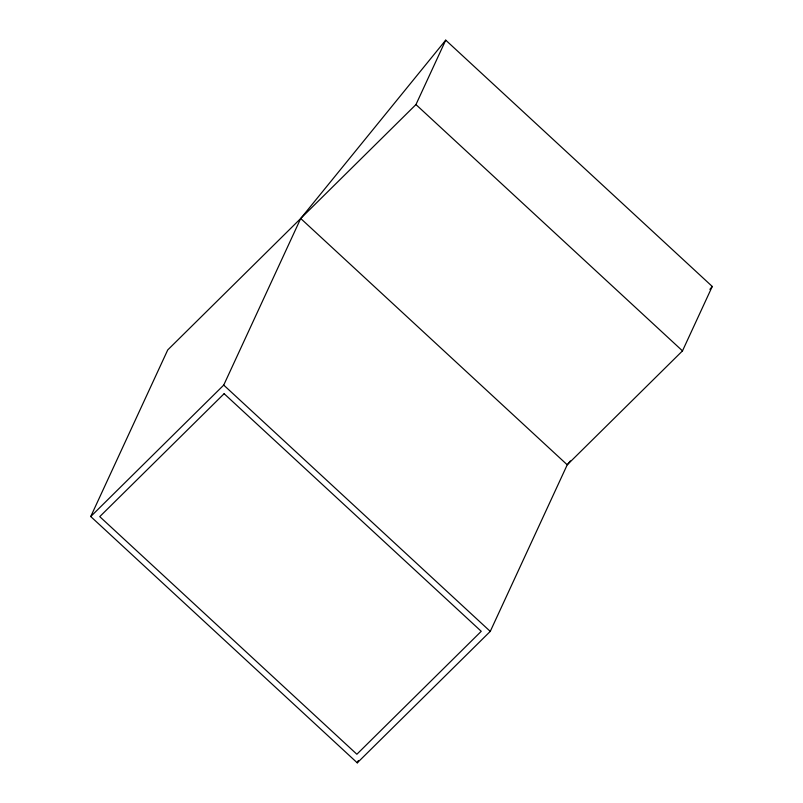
<?xml version="1.0" encoding="UTF-8"?>
<svg xmlns="http://www.w3.org/2000/svg" width="803" height="803" viewBox="0 0 803 803"><rect width="100%" height="100%" fill="white"/><g stroke="black" fill="none" stroke-linecap="round" stroke-linejoin="round"><path stroke-width="1.2" d="M90.739 516.54L167.727 349.937L415.954 104.571L445.725 40.15L712.261 286.46L682.49 350.881L567.239 464.796L490.262 631.399L357.275 762.85L90.739 516.54L223.726 385.099L300.703 218.486L445.725 40.15M357.275 762.85L358.329 760.582M570.391 460.922L567.239 464.796L300.703 218.486M709.892 289.361L712.261 286.46M415.954 104.571L682.49 350.881M223.726 385.099L490.262 631.399M224.127 393.701L99.753 516.64L356.873 754.248L481.248 631.309L224.127 393.701"/></g></svg>
